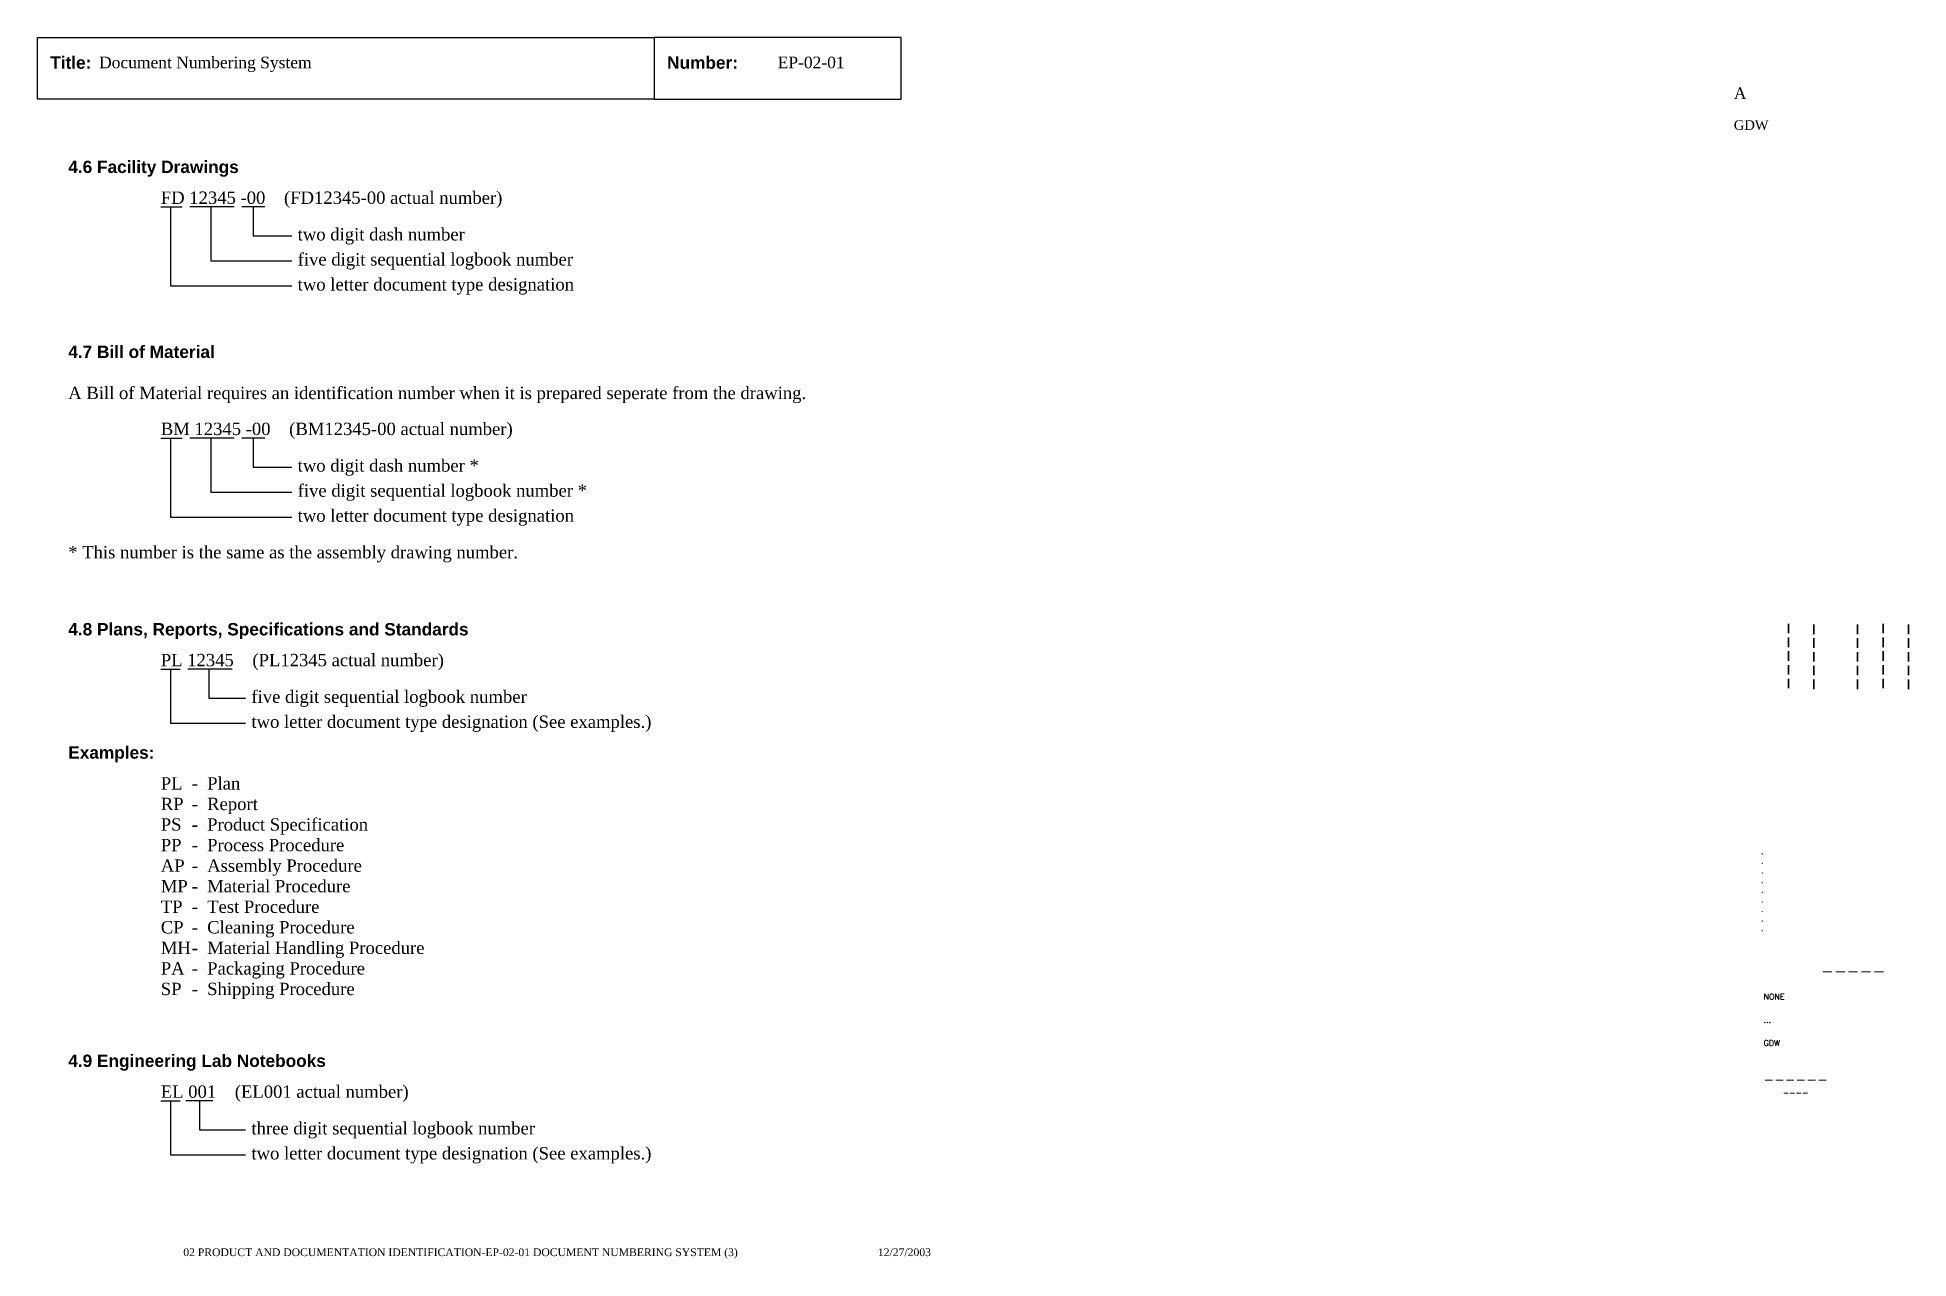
# Paper-space layout 'EP-02-01 Document Numbering System (3)' of a CAD drawing. Header units: inches. Extents: x 1 to 31.3, y 0.2 to 20.
import ezdxf
from ezdxf.enums import TextEntityAlignment as Align

# ---------------------------------------------------------------- set-up
doc = ezdxf.new("R2010")
doc.units = ezdxf.units.IN
doc.header["$MEASUREMENT"] = 0
doc.layers.add('TitleBlock_Attributes', color=40, linetype='Continuous', plot=False)
doc.layers.add('TitleBlock_Atts_Print', color=1, linetype='Continuous')
doc.styles.get("Standard").update_dxf_attribs({"font": 'simplex.shx'})
doc.styles.add('style1', font='TIMES.TTF')
doc.styles.add('styleAtt', font='TIMES.TTF')
doc.styles.add('TBBIGTEXT', font='complex.shx')

# ---------------------------------------------------------------- blocks, each defined once
blk = doc.blocks.new('Test1')
at = {"layer": 'TitleBlock_Attributes', "style": 'TBBIGTEXT', "width": 0.8}
for tag, p, height in [('SideLine1', (29.492, 9.408), 0.25), ('SideLine2', (29.906, 9.396), 0.25), ('SideLine3', (30.612, 9.396), 0.25), ('SideLine4', (31.026, 9.408), 0.25), ('SideLine5', (31.44, 9.396), 0.25), ('File-Layout', (28.803, 3.641), 0.125)]:
    blk.add_attdef(tag, p, '', height=height, rotation=90, dxfattribs=at)
at = {"layer": 'TitleBlock_Attributes'}
for tag, p, height in [('REV1', (28.947, 6.754), 0.0625), ('REV2', (28.947, 6.598), 0.0625), ('REV3', (28.947, 6.442), 0.0625), ('REV4', (28.947, 6.286), 0.0625), ('REV5', (28.947, 6.13), 0.0625), ('REV6', (28.947, 5.974), 0.0625), ('REV7', (28.947, 5.818), 0.0625), ('REV8', (28.947, 5.662), 0.0625), ('REV9', (28.947, 5.506), 0.0625), ('SCALE', (28.983, 4.394), 0.0938), ('INCHARGE', (28.983, 4.016), 0.0938), ('DRW', (28.983, 3.641), 0.0938)]:
    blk.add_attdef(tag, p, '', height=height, dxfattribs=at)
at = {"layer": 'TitleBlock_Attributes', "style": 'TBBIGTEXT'}
for tag, height, p in [('PROJNUM', 0.188, (30.434, 4.761)), ('DWG_NUM', 0.156, (31.168, 4.127)), ('CUSTOMER', 0.156, (29.501, 3.017)), ('LOCATION', 0.0938, (29.501, 2.835)), ('DESC_1', 0.188, (29.501, 2.412)), ('DESC_2', 0.188, (29.501, 2.1)), ('DESC_3', 0.188, (29.501, 1.787))]:
    blk.add_attdef(tag, text='', height=height, dxfattribs=at).set_placement(p, align=Align.CENTER)
at = {"layer": 'TitleBlock_Attributes'}
blk.add_attdef('DRW_DATE', text='', height=0.0938, dxfattribs=at).set_placement((31.149, 3.648), align=Align.CENTER)

psp = doc.layouts.new('EP-02-01 Document Numbering System (3)')

# ---------------------------------------------------------------- linework, layer by layer
at = {"color": 30}
for p, q in [((3, 17.25), (3.344, 17.25)), ((3.156, 17.25), (3.156, 15.969)), ((4.188, 17.25), (3.469, 17.25)), ((3.812, 17.25), (3.812, 16.375)), ((4.688, 17.25), (4.312, 17.25)), ((4.5, 17.25), (4.5, 16.781)), ((4.5, 16.781), (5.125, 16.781)), ((3.812, 16.375), (5.125, 16.375)), ((3.156, 15.969), (5.125, 15.969)), ((3, 13.5), (3.344, 13.5)), ((3.156, 13.5), (3.156, 12.219)), ((4.188, 13.5), (3.469, 13.5)), ((3.812, 13.5), (3.812, 12.625)), ((4.688, 13.5), (4.312, 13.5)), ((4.5, 13.5), (4.5, 13.031)), ((4.5, 13.031), (5.125, 13.031)), ((3.812, 12.625), (5.125, 12.625)), ((3.156, 12.219), (5.125, 12.219)), ((3, 9.75), (3.312, 9.75)), ((3.156, 9.75), (3.156, 8.875)), ((4.156, 9.75), (3.438, 9.75)), ((3.781, 9.75), (3.781, 9.281)), ((3.781, 9.281), (4.375, 9.281)), ((3.156, 8.875), (4.375, 8.875)), ((3, 2.75), (3.312, 2.75)), ((3.156, 2.75), (3.156, 1.875)), ((3.844, 2.75), (3.406, 2.75)), ((3.625, 2.75), (3.625, 2.281)), ((3.625, 2.281), (4.375, 2.281)), ((3.156, 1.875), (4.375, 1.875))]:
    psp.add_line(p, q, dxfattribs=at)
for points in [[(1, 20), (11, 20), (11, 19), (1, 19)], [(11, 19), (15, 19), (15, 20), (11, 20)]]:
    psp.add_lwpolyline(points, close=True)

# ---------------------------------------------------------------- block references
ref = psp.add_blockref('Test1', (0, 0))
ref.add_attrib('CUSTOMER', '------', dxfattribs={"layer": 'TitleBlock_Attributes', "height": 0.1562, "style": 'TBBIGTEXT'}).set_placement((29.501, 3.017), align=Align.CENTER)
ref.add_attrib('LOCATION', '----', dxfattribs={"layer": 'TitleBlock_Attributes', "height": 0.0938, "style": 'TBBIGTEXT'}).set_placement((29.501, 2.835), align=Align.CENTER)
ref.add_attrib('DESC_1', 'Document Numbering System', (2, 19.5), dxfattribs={"layer": 'TitleBlock_Atts_Print', "height": 0.1875, "style": 'styleAtt'})
ref.add_attrib('DESC_2', 'EP-02-01', (13, 19.5), dxfattribs={"layer": 'TitleBlock_Atts_Print', "height": 0.1875, "style": 'styleAtt'})
ref.add_attrib('DESC_3', 'A', (28.5, 19), dxfattribs={"layer": 'TitleBlock_Attributes', "height": 0.188, "style": 'styleAtt'})
ref.add_attrib('PROJNUM', '-----', dxfattribs={"layer": 'TitleBlock_Attributes', "height": 0.1875, "style": 'TBBIGTEXT'}).set_placement((30.434, 4.761), align=Align.CENTER)
ref.add_attrib('DWG_NUM', 'GDW', (28.5, 18.5), dxfattribs={"layer": 'TitleBlock_Attributes', "height": 0.1562, "style": 'styleAtt'})
ref.add_attrib('DRW_DATE', '12/27/2003', dxfattribs={"layer": 'TitleBlock_Atts_Print', "height": 0.125, "style": 'styleAtt'}).set_placement((15.055, 0.232), align=Align.CENTER)
ref.add_attrib('DRW', 'GDW', (28.983, 3.641), dxfattribs={"layer": 'TitleBlock_Attributes', "height": 0.0938})
ref.add_attrib('INCHARGE', '...', (28.983, 4.016), dxfattribs={"layer": 'TitleBlock_Attributes', "height": 0.0938})
ref.add_attrib('SCALE', 'NONE', (28.983, 4.394), dxfattribs={"layer": 'TitleBlock_Attributes', "height": 0.0938})
ref.add_attrib('REV1', '.', (28.947, 6.754), dxfattribs={"layer": 'TitleBlock_Attributes', "height": 0.0625})
ref.add_attrib('REV2', '.', (28.947, 6.598), dxfattribs={"layer": 'TitleBlock_Attributes', "height": 0.0625})
ref.add_attrib('REV3', '.', (28.947, 6.442), dxfattribs={"layer": 'TitleBlock_Attributes', "height": 0.0625})
ref.add_attrib('REV4', '.', (28.947, 6.286), dxfattribs={"layer": 'TitleBlock_Attributes', "height": 0.0625})
ref.add_attrib('REV5', '.', (28.947, 6.13), dxfattribs={"layer": 'TitleBlock_Attributes', "height": 0.0625})
ref.add_attrib('REV6', '.', (28.947, 5.974), dxfattribs={"layer": 'TitleBlock_Attributes', "height": 0.0625})
ref.add_attrib('REV7', '.', (28.947, 5.818), dxfattribs={"layer": 'TitleBlock_Attributes', "height": 0.0625})
ref.add_attrib('REV8', '.', (28.947, 5.662), dxfattribs={"layer": 'TitleBlock_Attributes', "height": 0.0625})
ref.add_attrib('REV9', '.', (28.947, 5.506), dxfattribs={"layer": 'TitleBlock_Attributes', "height": 0.0625})
ref.add_attrib('SideLine1', '-----', (29.492, 9.408), dxfattribs={"layer": 'TitleBlock_Attributes', "height": 0.25, "rotation": 90, "style": 'TBBIGTEXT', "width": 0.8})
ref.add_attrib('SideLine2', '-----', (29.906, 9.396), dxfattribs={"layer": 'TitleBlock_Attributes', "height": 0.25, "rotation": 90, "style": 'TBBIGTEXT', "width": 0.8})
ref.add_attrib('SideLine3', '-----', (30.612, 9.396), dxfattribs={"layer": 'TitleBlock_Attributes', "height": 0.25, "rotation": 90, "style": 'TBBIGTEXT', "width": 0.8})
ref.add_attrib('SideLine4', '-----', (31.026, 9.408), dxfattribs={"layer": 'TitleBlock_Attributes', "height": 0.25, "rotation": 90, "style": 'TBBIGTEXT', "width": 0.8})
ref.add_attrib('SideLine5', '-----', (31.44, 9.396), dxfattribs={"layer": 'TitleBlock_Attributes', "height": 0.25, "rotation": 90, "style": 'TBBIGTEXT', "width": 0.8})
ref.add_attrib('File-Layout', '02 PRODUCT AND DOCUMENTATION IDENTIFICATION-EP-02-01 DOCUMENT NUMBERING SYSTEM (3)', dxfattribs={"layer": 'TitleBlock_Atts_Print', "height": 0.125, "style": 'styleAtt'}).set_placement((7.859, 0.232), align=Align.CENTER)

# ---------------------------------------------------------------- texts
at = {"color": 5, "char_height": 0.2, "width": 2, "attachment_point": 1, "line_spacing_factor": 1.5, "style": 'style1'}
for s, insert in [('{\\fArial|b1|i0|c0|p34;Title:}', (1.207, 19.691)), ('{\\fArial|b1|i0|c0|p34;Number:}', (11.207, 19.691))]:
    psp.add_mtext(s, dxfattribs=dict(at, insert=insert))
at = {"color": 5, "char_height": 0.2, "attachment_point": 1, "style": 'style1'}
for s, insert, width in [('{\\fArial|b1|i0|c0|p34;4.6 Facility Drawings}', (1.5, 18), 13), ('FD 12345 -00    (FD12345-00 actual number)', (3, 17.5), 7.5), ('two digit dash number', (5.219, 16.906), 6.2813), ('five digit sequential logbook number', (5.219, 16.5), 6.2813), ('two letter document type designation', (5.219, 16.094), 6.28125), ('{\\fArial|b1|i0|c0|p34;4.7 Bill of Material\\P\\P}A Bill of Material requires an identification number when it is prepared seperate from the drawing.', (1.5, 15), 13), ('BM 12345 -00    (BM12345-00 actual number)', (3, 13.75), 7.5), ('two digit dash number *', (5.219, 13.156), 6.2813), ('five digit sequential logbook number *', (5.219, 12.75), 6.2813), ('two letter document type designation', (5.219, 12.344), 6.28125), ('* This number is the same as the assembly drawing number.', (1.5, 11.75), 13), ('{\\fArial|b1|i0|c0|p34;4.8 Plans, Reports, Specifications and Standards}', (1.5, 10.5), 13), ('PL 12345    (PL12345 actual number)', (3, 10), 7.5), ('five digit sequential logbook number', (4.469, 9.406), 6.2813), ('two letter document type designation (See examples.)', (4.469, 9), 8.09375), ('{\\fArial|b1|i0|c0|p34;Examples:}', (1.5, 8.5), 13), ('PL\\PRP\\PPS\\PPP\\PAP\\PMP\\PTP\\PCP\\PMH\\PPA\\PSP', (3, 8), 1), ('-  Plan\\P-  Report\\P-  Product Specification\\P-  Process Procedure\\P-  Assembly Procedure\\P-  Material Procedure\\P-  Test Procedure\\P-  Cleaning Procedure\\P-  Material Handling Procedure\\P-  Packaging Procedure\\P-  Shipping Procedure', (3.5, 8), 7.5), ('{\\fArial|b1|i0|c0|p34;4.9 Engineering Lab Notebooks}', (1.5, 3.5), 13), ('EL 001    (EL001 actual number)', (3, 3), 7.5), ('three digit sequential logbook number', (4.469, 2.406), 6.2813), ('two letter document type designation (See examples.)', (4.469, 2), 8.09375)]:
    psp.add_mtext(s, dxfattribs=dict(at, insert=insert, width=width))

doc.saveas('drawing.dxf')
